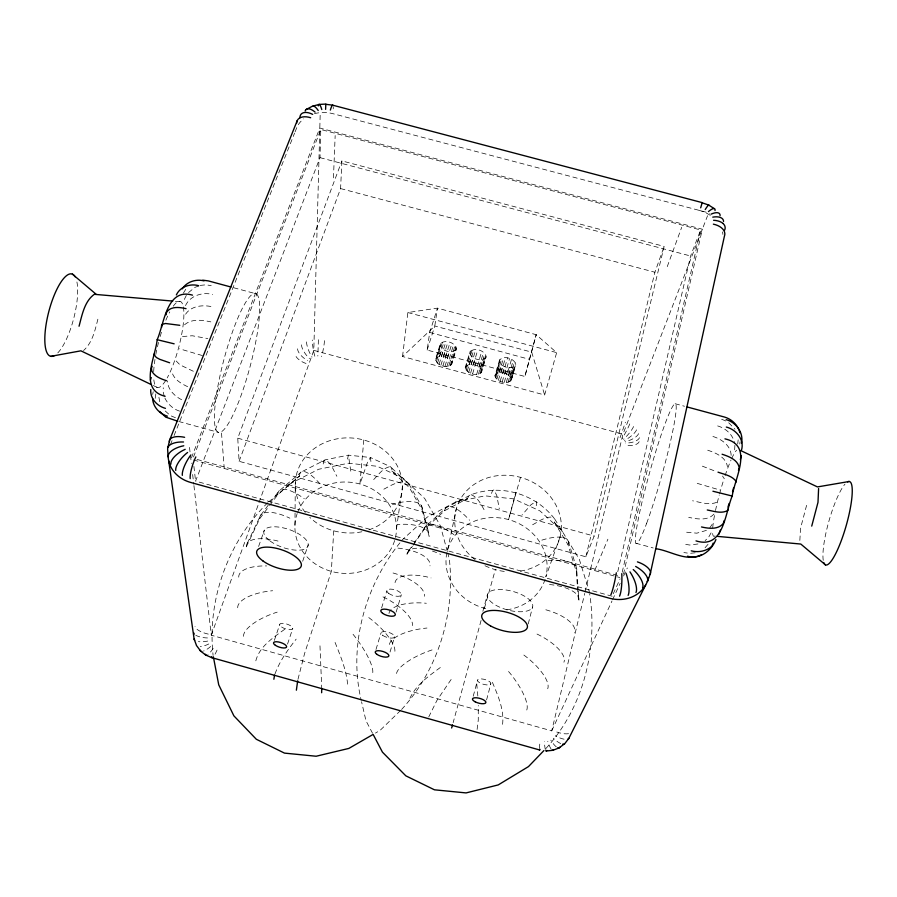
<?xml version="1.0" encoding="UTF-8"?>
<svg xmlns="http://www.w3.org/2000/svg" width="897" height="897" viewBox="0 0 897 897"><rect width="100%" height="100%" fill="white"/><g stroke="black" fill="none" stroke-linecap="round" stroke-linejoin="round"><path stroke-width="0.67" stroke-dasharray="4.49 3.36" d="M294.945 525.328L295.079 510.225M295.091 508.857L295.315 482.777M258.998 502.634L313.804 350.368L320.207 113.426M612.102 596.225L195.58 481.117L320.005 157.648L320.79 129.493L700.635 229.98L622.182 572.286M370.898 461.54L370.427 457.492L348.395 455.149L325.263 459.825L302.379 471.452M318.413 339.739L317.841 356.019M333.46 177.864L335.164 135.582M239.107 461.316L340.591 188.572L341.903 160.899L664.139 246.406L594.162 536.092L585.842 556.802L239.107 461.316L237.75 438.185L341.903 160.899M734.654 449.823L734.923 444.878M451.808 363.913C451.337 357.32 440.337 353.945 435.74 358.385C434.967 365.326 447.85 369.362 451.808 363.913L456.349 349.157C455.968 342.542 444.923 339.133 440.371 343.652L435.426 359.484M333.74 530.822L331.329 571.378L304.588 653.509L297.905 679.567M363.801 440.001L359.921 484.01L367.557 462.202L370.427 457.492L390.273 466.642L391.798 468.043L391.967 471.261L409.402 487.654L422.095 509.799L429.136 536.395A33.951 14.217 -7.7 0 0 397.584 524.532M481.611 371.975C481.532 365.157 468.369 361.244 465.207 367.535C466.563 373.757 477.529 377.144 481.611 371.975L485.995 357.163C486.006 350.301 472.797 346.399 469.68 352.756C470.959 359.024 481.969 362.41 485.995 357.163M737.726 443.981L738.164 439.855M347.52 459.062L348.395 455.149L351.119 473.347M402.529 356.513L407.866 312.537L437.478 308.131L536.193 334.682L556.656 352.622L544.636 394.994L402.529 356.513L434.787 326.026L437.478 308.131L429.708 332.428L427.129 350.043L524.88 376.471L536.193 334.682L524.88 376.471M499.651 359.663L494.953 375.585C496.254 381.898 507.175 385.06 511.38 380.036L515.764 364.014C513.869 358.105 502.555 354.73 499.27 360.751C500.492 367.097 511.469 370.259 515.618 365.169L515.764 364.014M549.525 584.519A34.355 13.847 2.7 0 1 578.554 601.584L576.3 571.714L568.025 544.737L554.357 522.312L554.761 519.094L553.337 517.244C533.771 493.204 500.234 483.92 471.138 494.684L446.056 507.736L425.514 526.539L414.033 543.156M155.203 398.369L155.82 393.884M396.485 528.748L402.417 486.6M502.567 724.328C504.45 709.011 497.286 694.188 491.59 680.363M739.745 444.049L740.081 441.773M536.238 505.717L536.821 502.679L536.081 501.457L530.912 504.798L522.009 515.024M323.223 463.973L323.828 460.856L325.263 459.825C331.43 463.02 333.572 470.589 336.857 476.262M152.669 394.4L153.208 391.709M477.103 729.463L478.269 720.033L478.292 705.491M447.637 549.715L456.394 508.554M255.824 660.82C259.536 646.042 274.067 637.072 285.661 628.584M623.471 574.203L702.34 229.217L319.803 128.047L190.87 459.275M617.753 571.725L690.6 256.004L700.635 229.98M97.874 319.209C95.06 330.208 92.402 342.744 83.511 350.548M193.931 485.591L211.277 635.211L551.722 730.864L584.721 593.444M585.046 592.076L622.944 434.249L707.565 215.706M585.842 556.802L654.911 272.24L664.139 246.406M528.232 623.92L532.571 607A23.412 9.632 15.1 0 0 501.58 589.553A23.412 9.632 15.1 0 0 496.007 605.329A23.412 9.632 15.1 0 0 532.571 607M486.578 699.94L490.838 683.783A6.896 2.512 15.3 0 0 481.566 678.917A6.896 2.512 15.3 0 0 480.198 683.054A6.896 2.512 15.3 0 0 490.838 683.783M473.235 696.195L477.563 680.072M482.866 611.317L487.452 594.487M481.095 620.432L453.153 722.612M440.371 343.652C439.519 350.626 452.436 354.696 456.349 349.157M520.495 477.361L508.554 519.576L515.921 492.229L514.844 495.918M509.608 381.774L513.846 366.94M511.525 378.893L511.133 377.659L515.383 362.78M510.729 381.012L514.968 366.167M511.38 380.036L515.618 365.169M484.402 608.267L495.368 569.651M511.133 377.659L507.242 374.217L511.514 359.316M506.278 382.47L510.528 367.647M508.924 375.249L513.196 360.347M508.094 382.268L512.333 367.445M510.258 376.426L514.508 361.525M500.19 381.247L504.473 366.447M494.953 375.585L497.532 372.984L503.228 372.838L507.523 357.937M502.197 381.943L506.469 367.131M507.242 374.217L505.291 373.399L509.586 358.497M504.271 382.357L508.521 367.546M495.749 378.018L500.055 363.207M497.532 372.984L501.849 358.105M496.86 379.229L501.165 364.417M499.214 372.625L503.531 357.746M498.373 380.328L502.668 365.528M501.154 372.569L505.46 357.679M495.088 376.785L499.405 361.962M496.209 373.623L500.526 358.766M476.632 374.441L481.027 359.675M479.032 367.165L483.461 352.319M478.426 374.24L482.81 359.462M480.377 368.342L484.795 353.508M479.906 373.735L484.302 358.957M481.297 369.586L485.692 354.764M480.994 372.961L486.107 356.008M472.573 373.914L476.991 359.17M390.038 652.029L394.602 636.78M477.327 366.133L481.767 351.288M396.138 612.057L401.363 594.733M468.739 372.3L473.179 357.555M471.25 364.485L475.713 349.651M470.566 373.23L474.995 358.486M473.313 364.743L477.765 349.908M465.207 367.535L470.028 351.669M465.386 368.745L470.869 350.761M466.059 369.99L472.158 350.088M467.202 371.201L471.654 356.445M469.333 364.541L473.807 349.718M375.989 649.473L381.012 632.979M381.595 608.009L386.899 590.708M450.171 365.684L455.979 346.735M451.225 364.911L456.427 347.991M447.39 358.038L451.987 343.248M444.979 366.301L449.532 351.602M446.953 366.402L453.691 344.28M448.713 366.189L455.048 345.468M443.376 356.647L447.984 341.869M440.909 365.202L445.495 350.503M445.439 357.208L450.036 342.419M442.916 365.886L447.491 351.198M436.547 357.477L441.178 342.732M435.639 360.695L440.27 345.984M436.357 361.951L442.434 342.071M439.429 356.445L444.06 341.679M437.523 363.162L442.131 348.473M441.324 356.389L445.944 341.611M439.082 364.272L443.667 349.583M427.129 350.043L434.787 326.026L531.697 352.151L544.636 394.994M806.594 505.325L800.528 528.311L799.754 542.158M620.085 437.635L625.422 422.229M287.533 644.091L292.792 628.326M302.681 561.242L308.243 544.782M274.347 640.391L279.673 624.66M258.605 546.452L264.424 530.06M560.031 537.045L545.825 576.849A50.95 45.96 16.4 0 0 507.287 519.251A50.95 45.96 16.4 0 0 447.009 552.126A50.95 45.96 16.4 0 0 487.015 608.928M211.277 635.211L258.527 503.946M428.744 716.95L436.962 700.366L452.738 677.112M667.256 266.622L681.709 227.277M274.998 673.939C279.662 661.089 287.78 649.82 296.156 639.146M491.478 493.44L492.588 490.558L493.911 489.897L496.77 495.436L499.281 508.778M193.505 457.01L320.79 129.493M170.497 444.553L172.045 440.662M174.108 435.471L294.586 133.104M295.102 131.803L296.66 127.912A29.343 22.997 4.3 0 1 303.623 118.886M183.38 293.151L186.296 288.363M594.812 570.279L607.897 539.209M409.929 698.281C416.275 684.333 429.865 675.318 441.784 666.415M413.169 545.23L423.922 529.667L444.564 510.763L467.561 498.474L468.907 495.536M613.245 593.747L620.107 578.857M551.722 730.864L612.001 600.99M612.584 599.723L620.186 583.33M623.594 575.997L627.328 567.969M247.258 543.358L260.601 515.327L269.649 503.329M246.339 546.811L259.715 518.701L268.786 506.67M184.322 299.441L186.722 294.608M711.063 532.874L708.72 537.079L705.143 540.611M185.511 305.574C190.119 295.64 202.509 291.805 212.623 294.463M709.841 527.739L712.061 524.476M408.673 550.904L413.259 544.255M407.025 554.111L412.407 546.34M399.927 542.842C365.023 586.133 348.148 645.784 361.244 700.378M269.616 505.572L277.857 494.639L299.508 476.049L268.685 501.905M270.479 502.242L278.698 491.343L300.26 472.842M185.589 314.208C191.296 305.63 203.227 304.588 212.477 306.852M705.076 547.731L708.686 543.571M188.538 292.545L194.929 287.354L198.865 285.908M373.69 479.559C378.545 474.726 383.03 467.774 390.273 466.642L409.066 484.268L421.668 506.256L428.688 532.728M713.956 514.082C707.722 521.011 696.846 519.083 688.705 517.367M545.858 748.547C583.499 707.677 597.974 648.385 589.699 593.971M400.623 710.424L380.07 730.405L375.451 733.073M401.598 709.471C438.409 669.431 455.441 612.774 449.307 558.887L447.883 553.595M401.497 540.588L427.118 517.21L455.53 502.051L467.561 498.474M267.654 502.791C228.073 541.9 206.938 600.015 213.105 655.393M184.558 324.77C191.644 318.513 202.307 320.038 210.829 321.877M532.605 524.779C538.951 521.359 545.712 516.022 553.337 517.244M383.86 489.19C390.857 485.479 398.616 480.489 406.879 482.238L409.066 484.268L409.402 487.654M289.305 484.189L318.558 469.288L348.44 463.222L377.188 466.272L403.112 478.236L424.651 498.452L440.416 525.844L447.525 552.272M716.636 502.354C708.978 505.415 700.31 502.264 692.585 500.773M706.399 530.385L696.812 533.177L685.846 532.145M182.506 336.543L192.272 335.758L207.801 338.573M697.944 543.963L689.737 545.04L684.198 544.143M455.53 502.051L484.974 495.85L513.701 498.878L540.016 510.954L562.341 531.405L554.357 522.312M200.188 285.414L205.738 284.82L211.221 285.582M695.141 552.799L689.49 553.371L683.895 552.563M175.408 301.302L180.947 301.784M320.005 157.648L690.6 256.004M340.591 188.572L654.911 272.24M407.866 312.537L556.656 352.622M429.708 332.428L529.286 359.293M675.149 403.728L684.501 406.251M233.691 287.746L256.396 293.88A71.906 13.545 -75.1 0 1 237.447 404.917A71.906 13.545 -75.1 0 1 217.22 389.993A71.906 13.545 -75.1 0 1 256.396 293.88M503.228 372.838L505.291 373.399M313.804 350.368L622.944 434.249M697.227 483.36L719.91 490.031M635.962 543.246L653.195 547.977M178.817 421.5L218.79 432.477M237.75 438.185L594.162 536.092M202.307 355.56L179.579 348.798M197.048 459.432L619.894 576.009M193.573 460.015L619.838 577.545M702.373 466.16L716.95 471.856M707.711 450.216C715.728 452.828 726.166 457.235 727.422 466.675M712.924 436.491C721.592 439.025 731.156 445.843 731.156 455.743M193.315 371.268L180.05 364.888L175.947 360.773M717.667 425.918C725.875 428.295 733.309 434.922 734.632 443.634M179.602 411.151C173.009 409.054 167.627 403.986 164.723 397.752M721.648 419.258L725.852 420.985M175.431 417.71L170.318 415.58L163.725 409.604M471.138 494.684C478.37 497.499 481.521 505.549 485.255 511.761M153.32 385.564L157.076 387.358M187.63 386.674C181.093 383.602 173.614 379.285 171.843 371.717M181.665 399.737C174.489 396.104 167.672 389.455 167.526 380.933M391.967 471.261L403.112 478.236M728.723 422.767L734.991 429.226M554.761 519.094L579.26 559.134L589.587 592.592M372.547 733.264L365.965 720.728L361.558 701.734M722.634 476.072L723.576 477.888M335.074 642.431C340.714 656.649 347.004 671.236 347.767 686.687M568.35 541.373L576.592 568.205L578.195 589.856M164.364 396.508L163.299 392.774L163.254 387.807M158.926 397.315L159.946 402.775M189.502 447.401L190.265 453.994M190.422 455.317L191.353 463.424M192.642 474.513L193.763 484.212M193.909 466.362L195.58 481.117M476.756 683.839L477.821 695.994M221.514 433.083L224.216 468.099M578.296 591.213L578.789 597.974M319.982 645.829L321.743 688.391M423.877 529.634A33.951 13.175 40.7 0 1 453.994 534.679M368.768 617.562A35.005 11.224 40.9 0 1 394.848 651.727M422.095 509.788A33.525 13.242 -21.9 0 0 414.537 501.961A34.041 13.444 -21.9 0 0 392.426 504.349M397.999 548.112A34.176 14.307 5 0 1 429.988 565.861M389.399 644.483A35.005 12.569 -8 0 1 426.972 628.035M388.973 613.458A34.714 13.522 4.5 0 1 426.333 603.266M396.541 673.479A35.028 10.831 -21.9 0 1 407.978 661.324A35.555 10.988 -21.9 0 1 432.567 649.753M372.771 672.627A35.017 8.835 54.4 0 0 367.4 655.819A35.544 8.97 54.4 0 0 352.039 633.08M444.553 510.763A33.548 11.639 54.4 0 1 453.041 507.276A34.064 11.818 54.4 0 1 469.557 520.238M394.646 540.532A50.815 45.691 3.8 0 1 331.408 571.4A50.815 45.691 3.8 0 1 297.176 513.589M297.636 512.344A50.815 45.691 3.8 0 1 359.989 484.032A50.815 45.691 3.8 0 1 395.016 539.265M305.283 512.422A53.607 47.53 4.2 0 1 321.294 444.217A53.607 47.53 4.2 0 1 396.866 465.095A53.607 47.53 4.2 0 1 368.645 529.936M361.883 531.764A53.607 47.53 4.2 0 1 309.779 517.356M299.508 476.038A33.447 9.62 55.7 0 1 305.731 472.024A33.963 9.766 55.7 0 1 320.655 484.582M383.008 596.897A34.725 12.816 28.7 0 1 412.385 625.601M277.823 494.606A33.884 11.739 42.5 0 1 304.318 498.788M246.305 546.8A34.434 13.679 18.7 0 1 279.113 541.373M259.67 518.679A34.131 12.995 30.4 0 1 289.888 518.197M238.748 577.163A34.77 13.892 6.9 0 1 266.611 565.929M243.536 636.343A35.162 12.603 -20 0 1 252.999 623.763A35.689 12.793 -20 0 1 277.184 612.146M237.716 607.751A35.106 13.612 -5.8 0 1 272.621 590.731M393.065 572.992A34.445 13.825 16.9 0 1 424.326 596.281M562.654 537.415A33.626 11.538 -23.6 0 1 568.036 544.737M547.966 560.603A34.086 13.141 -9.9 0 1 576.356 571.703M395.039 582.635A34.422 13.926 16.4 0 1 431.02 577.937M406.991 554.099A34.164 13.847 28.2 0 1 423.149 548.684M432.41 551.05A34.164 13.847 28.2 0 1 440.606 554.402M545.847 609.781A34.669 13.971 14.6 0 1 574.372 632.452M526.752 710.009A35.342 10.966 52.8 0 0 523.254 693.616A35.88 11.134 52.8 0 0 507.994 670.844M523.859 655.057A35.319 12.67 39 0 1 547.708 688.761M537.011 634.056A35.005 13.59 26.4 0 1 563.91 662.221M545.084 579.406A50.95 45.96 16.4 0 1 505.729 609.949M475.118 559.638A53.753 47.821 16 0 1 475.062 483.786A53.753 47.821 16 0 1 556.566 506.312A53.753 47.821 16 0 1 517.894 571.456M504.293 571.411A53.753 47.821 16 0 1 483.326 564.875M541.855 540.14A34.142 11.717 -23.6 0 1 562.666 537.404M715.044 535.89A45.108 5.976 -74.3 0 1 712.554 530.766M712.723 527.728A45.108 5.976 -74.3 0 1 714.909 513.376M715.492 510.539A45.108 5.976 -74.3 0 1 719.226 495.088M719.562 493.843A45.108 5.976 -74.3 0 1 724.249 478.168M725.101 475.601A45.108 5.976 -74.3 0 1 731.033 460.026M731.66 458.614A45.108 5.976 -74.3 0 1 736.583 450.238M823.244 560.333A43.37 8.925 -74.1 0 1 829.03 520.731A43.37 8.925 -74.1 0 1 844.996 484.1M699.099 210.335A29.736 23.479 17.8 0 1 711.691 216.356M722.489 231.931A29.736 23.479 17.8 0 1 722.915 234.453M314.376 113.672A29.343 22.997 4.3 0 1 333.056 113.717L706.219 212.219A22.257 17.536 18 0 1 709.527 213.307M333.224 106.698A14.98 1.861 -79.5 0 1 333.247 108.851M208.283 634.101A13.063 4.62 15 0 1 195.019 626.521M306 363.464A11.885 5.887 24.5 0 1 295.023 353.553M324.467 340.669A11.807 1.233 -78.4 0 1 321.597 356.602M301.538 344.852A11.807 4.339 52 0 0 303.836 351.478A12.02 4.418 52 0 0 309.521 358.565M297.602 348.821A11.818 5.337 36.8 0 0 300.506 354.864A12.02 5.438 36.8 0 0 307.581 360.538M306.55 341.903A11.796 3.061 66.1 0 0 308.097 348.967A11.997 3.106 66.1 0 0 311.988 357.096M314.825 356.232A11.975 1.592 79.3 0 1 312.291 340.03M639.471 437.714A11.93 5.718 -4.1 0 1 634.358 441.638A12.132 5.819 -4.1 0 1 625.377 442.983M638.586 433.655A11.93 4.934 -20 0 1 633.663 438.386A12.132 5.023 -20 0 1 625.097 441.66M639.157 441.728A11.986 6.088 8.6 0 1 625.209 444.968M636.567 429.842A11.908 3.823 -34.8 0 1 632.049 435.337A12.121 3.891 -34.8 0 1 624.435 440.416M633.551 426.535A11.885 2.444 -48.5 0 1 629.649 432.679A12.098 2.489 -48.5 0 1 623.46 439.328M629.75 423.933A11.863 0.908 -61.6 0 1 626.611 430.605A12.076 0.919 -61.6 0 1 622.226 438.476M568.541 733.69A13.22 4.642 18.3 0 1 556.779 732.019M564.078 739.195A13.433 4.687 30.3 0 1 555.321 735.731M560.748 743.557A13.489 4.418 46.1 0 1 553.393 738.253M556.308 746.865A13.522 3.846 61.4 0 1 550.814 740.171M551.05 748.894A13.522 3.016 76.3 0 1 547.764 741.337M545.342 749.5A13.489 1.985 -89.3 0 1 544.457 741.684M539.321 748.58A13.298 1.088 -78.6 0 1 540.274 741.057M217.029 650.101A13.175 2.276 -69.9 0 1 214.484 655.169M213.217 648.497A13.354 3.128 -59 0 1 207.891 654.474M210.672 646.513A13.377 4.003 -44.1 0 1 203.507 651.054M208.788 643.979A13.377 4.62 -28.8 0 1 200.266 646.67M207.7 641.063A13.343 4.934 -13 0 1 198.394 641.635M207.476 637.958A13.287 4.9 3 0 1 198.013 636.287A13.051 4.821 3 0 1 195.793 635.233M173.267 306.18A44.525 10.383 -75.2 0 1 182.842 304.913M183.336 306.909A44.525 10.383 -75.2 0 1 167.201 377.917M165.665 380.519A44.525 10.383 -75.2 0 1 153.645 377.099M153.679 371.593A44.525 10.383 -75.2 0 1 154.979 359.394M155.831 354.438A44.525 10.383 -75.2 0 1 158.735 341.634M160.159 336.543A44.525 10.383 -75.2 0 1 162.122 330.287M165.867 320.24A44.525 10.383 -75.2 0 1 169.757 311.909M76.918 281.972A42.518 12.928 -75.5 0 1 72.5 322.853A42.518 12.928 -75.5 0 1 55.345 355.021M646.67 523.243A72.556 6.257 -74.4 0 0 676.17 406.173A72.556 6.257 -74.4 0 0 644.595 491.5A72.556 6.257 -74.4 0 0 646.67 523.243M281.591 627.003A6.851 2.478 18.1 0 0 292.568 628.932A6.851 2.478 18.1 0 0 284.551 623.505A6.851 2.478 18.1 0 0 281.591 627.003M382.705 635.379A7.064 2.646 16.8 0 0 394.265 637.397A7.064 2.646 16.8 0 0 386.461 631.836A7.064 2.646 16.8 0 0 382.705 635.379M388.681 593.388A7.512 2.994 16.9 0 0 400.993 595.44A7.512 2.994 16.9 0 0 392.729 589.307A7.512 2.994 16.9 0 0 388.681 593.388M270.075 541.003A23.277 9.497 18.8 0 0 307.413 547.125A23.277 9.497 18.8 0 0 280.481 527.335A23.277 9.497 18.8 0 0 270.075 541.003"/><path stroke-width="1.35" d="M321.642 692.731L321.743 688.391M325.6 109.356L325.813 104.086L319.31 104.4L313.176 106.014A15.002 4.62 68.9 0 0 312.021 106.418L306.202 109.49M732.21 495.895L732.199 496.041C724.978 513.118 723.812 549.558 696.005 540.891M165.138 396.272C138.362 389.814 155.439 357.163 157.177 339.694C164.286 323.795 166.472 287.556 192.507 295.147M296.369 690.197L297.681 680.823M166.147 314.802L166.394 312.705C170.251 305.899 179.624 307.178 186.06 308.669M273.865 679.264L274.56 675.093M724.944 438.846C753.985 445.405 734.834 477.686 732.199 496.041L712.924 491.231M741.483 443.331C743.86 432.948 736.213 422.296 726.178 419.673M741.46 450.159C744.745 439.788 736.179 429.484 726.323 427.062M635.659 566.433A17.155 7.669 29.5 0 1 645.369 574.315A16.864 7.546 29.5 0 1 647.376 581.57L650.157 574.259L724.406 236.214A15.058 9.374 5.4 0 0 713.362 224.16M740.35 459.69L741.281 455.654M167.93 447.311L169.69 439.922L297.176 120.703M79.048 326.239C82.064 315.105 84.441 301.403 94.297 294.317L172.695 301.078M738.466 470.398L739.184 467.584C737.693 459.69 728.88 456.45 722.107 454.241M451.64 727.994L452.514 724.888M728.286 508.79L727.815 510.438C721.58 514.026 713.833 511.2 707.273 509.978M735.686 482.765L736.089 481.386C732.042 475.657 724.227 474.412 718.004 472.158M724.215 520.495L723.274 523.489C718.06 529.835 708.608 528.58 701.488 526.954M700.68 207.812L702.205 202.621L332.552 105.14L325.824 104.31M811.729 526.113L817.997 502.32L818.602 488.551M150.416 380.104L151.268 377.547M718.912 534.253L720.291 530.172M715.929 539.568C711.556 550.623 699.907 559.919 687.483 556.185M713.171 543.077L711.926 546.217C706.365 551.251 698.393 552.698 691.228 550.836M152.21 366.312L151.425 368.062L151.761 370.91C154.609 376.505 160.911 378.926 166.55 380.72M562.699 744.174A13.253 4.339 46.1 0 0 565.009 743.355L568.922 738.209L645.683 584.945M176.361 294.934C180.14 286.659 190.209 283.317 198.652 285.683M182.27 288.868C186.711 281.714 196.062 278.821 204.034 280.873M543.93 750.554L528.479 766.599L498.239 784.92L466.07 792.914L434.44 789.808L405.825 775.827L382.447 752.146L373.141 734.408L348.843 748.423L316.136 756.238L284.472 753.11L256.34 739.274L233.893 715.862L218.733 684.848L213.609 658.073M702.048 202.756L708.675 205.054L714.158 208.553A15.148 3.734 -50.7 0 1 715.021 210.56M564.146 744.106L559.01 747.941L552.922 750.284L546.318 750.991M701.633 554.649C686.71 562.464 670.709 550.736 655.842 548.706M50.748 356.344L80.898 350.828L150.819 384.365M849.268 481.476L817.459 486.925L740.911 450.675M717.544 536.384L800.797 544.053L825.464 564.863M157.177 339.694L174.153 343.82M202.789 280.167L208.317 280.896L231.022 287.029M179.781 325.308L165.553 323.492L162.839 324.187L161.505 325.488L161.639 327.304M687.169 406.969L724.563 417.071C731.974 419.202 737.906 425.212 739.913 432.657M177.483 421.13L165.71 417.127L159.644 411.443M539.602 749.97L211.815 657.658L205.727 655.068L200.648 651.11L196.892 646.031A13.141 4.541 -28.8 0 1 196.32 644.988L194.122 639.045L168.692 460.856M169.634 362.78L159.756 359.327L156.347 357.488L153.735 354.248M165.44 408.348C157.121 406.15 149.956 398.526 150.763 389.545M167.403 416.163C159.554 413.909 152.894 406.823 152.625 398.447M72.377 274.134L96.125 294.261M733.567 487.923A45.108 5.976 -74.3 0 1 732.524 491.825M729.138 503.43A45.108 5.976 -74.3 0 1 727.949 507.164M847.542 481.868A43.37 8.925 -74.1 0 1 845.636 527.559A43.37 8.925 -74.1 0 1 823.749 562.509M168.165 457.089A33.29 28.951 -4.7 0 0 190.657 482.44L609.31 598.176A33.615 29.769 24.2 0 0 648.464 577.668M642.544 587.804A16.864 7.142 46 0 0 641.22 579.641A17.155 7.266 46 0 0 633.226 569.528M296.683 123.068A14.924 9.015 28.6 0 1 310.676 117.742M635.984 592.513A16.852 6.245 61.9 0 0 635.592 583.655A17.133 6.346 61.9 0 0 629.952 571.86M637.419 561.87A16.931 7.568 17 0 1 650.168 574.271M628.147 595.373A16.819 4.911 77 0 0 628.875 586.1A17.11 5.001 77 0 0 626.039 573.261M619.558 596.157A16.796 3.24 -88.6 0 0 621.52 586.773A17.077 3.285 -88.6 0 0 621.767 573.654M616.317 572.824A16.864 1.805 -78.2 0 1 610.846 594.846M169.41 441.873A16.763 7.468 17.1 0 1 184.614 437.31M170.89 464.119A16.662 7.445 -28.7 0 1 174.612 456.528A16.953 7.568 -28.7 0 1 185.174 449.33M190.198 478.606A16.651 3.734 -70.8 0 1 195.826 456.932M299.89 117.698A14.913 8.14 41.2 0 1 303.668 112.674A15.171 8.275 41.2 0 1 312.672 114.379M183.526 441.986A16.987 7.95 4.7 0 0 171.809 443.88A16.695 7.815 4.7 0 0 167.638 449.341L168.131 456.932A16.695 7.894 -12.1 0 1 172.246 450.384A16.987 8.028 -12.1 0 1 183.784 445.764M187.596 452.458A16.908 6.582 -44.8 0 0 178.761 461.91A16.617 6.481 -44.8 0 0 175.722 470.409M190.893 454.902A16.864 5.135 -60 0 0 184.412 466.137A16.583 5.057 -60 0 0 182.315 475.354M713.575 220.27A15.305 8.914 -8.1 0 1 722.993 223.443M712.756 217.141A15.395 7.647 -24.1 0 1 721.58 218.061A15.137 7.524 -24.2 0 1 723.543 221.481M711.007 214.17A15.428 5.909 -38.2 0 1 718.564 212.993A15.159 5.808 -38.2 0 1 720.078 215.65M708.439 211.58A15.417 3.801 -50.7 0 1 714.158 208.553M705.233 209.528A15.372 1.446 -62.4 0 1 708.675 205.054A15.114 1.424 -62.4 0 1 708.944 205.346M330.343 110.096A14.98 1.861 -79.5 0 1 332.989 105.431M321.788 109.535A15.249 2.411 80.7 0 0 319.31 104.4A14.991 2.366 80.7 0 0 318.323 105.891M313.176 106.014A15.26 4.698 68.9 0 1 318.211 110.488M315.105 112.136A15.238 6.694 56 0 0 307.839 108.829A14.98 6.582 56 0 0 305.148 110.993M722.993 223.443A15.047 8.768 -8.1 0 1 724.731 230.002M559.773 747.268A13.287 3.779 61.4 0 1 557.822 747.795M553.572 749.657A13.287 2.971 76.3 0 1 552.07 750.027M546.822 750.374A13.264 1.951 -89.3 0 1 545.802 750.688M568.922 738.209A13.208 4.608 30.3 0 1 567.992 739.05M540.016 749.354A13.298 1.088 -78.6 0 1 539.366 749.713M213.363 656.795A13.175 2.276 -69.9 0 1 211.501 656.828M206.602 655.158A13.13 3.072 -59 0 1 205.312 654.205M201.791 651.413A13.152 3.936 -44.1 0 1 200.132 650.168M194.313 634.022A13.051 4.821 3 0 1 193.674 632.755M194.739 640.2A13.107 4.844 -13 0 1 194.111 639.045M54.369 355.627A42.518 12.928 -75.5 0 1 48.853 311.405A42.518 12.928 -75.5 0 1 75.124 276.781M490.48 625.871A23.58 9.419 15.1 0 0 527.234 627.822A23.58 9.419 15.1 0 0 495.963 610.476A23.58 9.419 15.1 0 0 490.48 625.871M382.593 613.301A7.568 2.926 16.9 0 0 394.972 615.409A7.568 2.926 16.9 0 0 386.618 609.343A7.568 2.926 16.9 0 0 382.593 613.301M263.045 561.017A23.434 9.273 18.7 0 0 300.585 567.319A23.434 9.273 18.7 0 0 273.361 547.708A23.434 9.273 18.7 0 0 263.045 561.017M275.401 645.324A6.896 2.422 18.1 0 0 286.435 647.309A6.896 2.422 18.1 0 0 278.35 641.938A6.896 2.422 18.1 0 0 275.401 645.324M376.942 654.373A7.109 2.59 16.8 0 0 388.558 656.436A7.109 2.59 16.8 0 0 380.687 650.919A7.109 2.59 16.8 0 0 376.942 654.373M475.186 701.824A6.941 2.444 15.4 0 0 485.871 702.631A6.941 2.444 15.4 0 0 476.52 697.788A6.941 2.444 15.4 0 0 475.186 701.824"/></g></svg>
